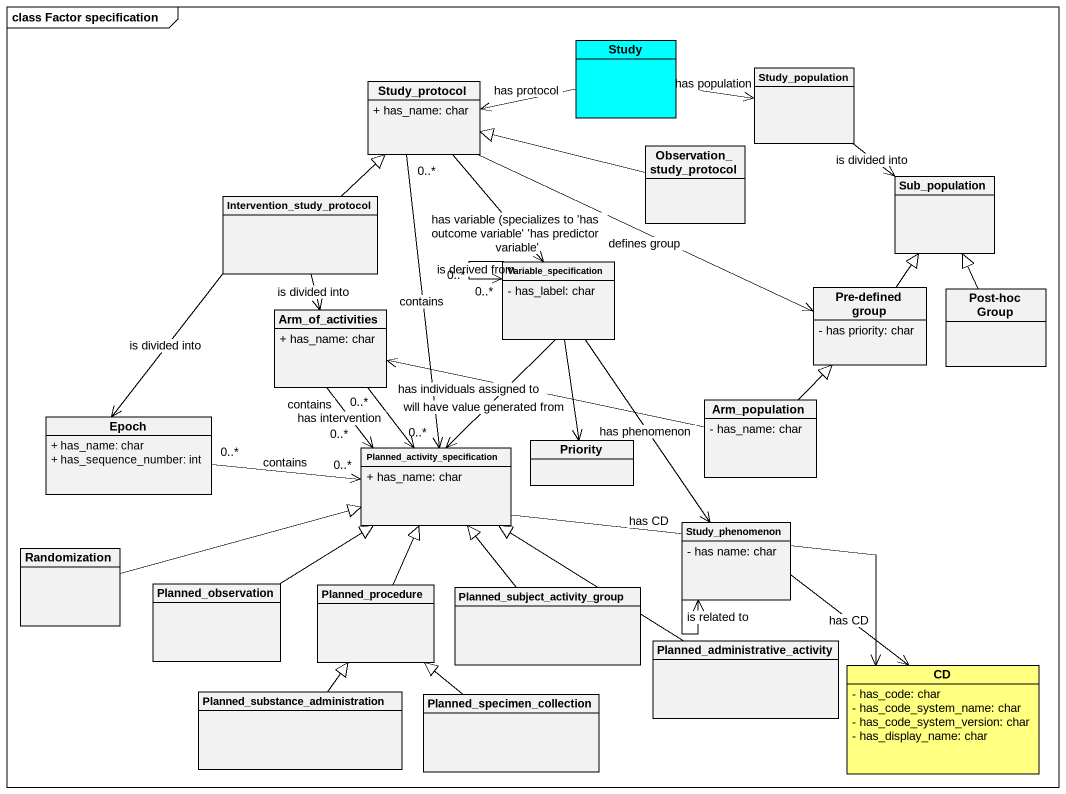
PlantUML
@startuml
mainframe class Factor specification
hide circle
hide empty members
skinparam classAttributeIconSize 0
class Study #00FFFF
class Study_protocol {
  + has_name: char
}
class Study_population
class Observation_study_protocol
class Intervention_study_protocol
class Sub_population
class Variable_specification {
  - has_label: char
}
class Arm_of_activities {
  + has_name: char
}
class "Pre-defined group" as Pre_defined_group {
  - has priority: char
}
class "Post-hoc Group" as Post_hoc_Group
class Arm_population {
  - has_name: char
}
class Epoch {
  + has_name: char
  + has_sequence_number: int
}
class "Planned_activity_specification" as Planned_activity {
  + has_name: char
}
class Priority
class Randomization
class Study_phenomenon {
  - has name: char
}
class Planned_observation
class Planned_procedure
class "Planned_subject_activity_group" as Planned_subject_activity
class "Planned_administrative_activity" as Planned_administrative
class CD #FFFF80 {
  - has_code: char
  - has_code_system_name: char
  - has_code_system_version: char
  - has_display_name: char
}
class "Planned_substance_administration" as Planned_substance
class Planned_specimen_collection
Study -left-> Study_protocol : has protocol
Study -right-> Study_population : has population
Study_protocol --> Variable_specification : has variable (specializes to 'has outcome variable' 'has predictor variable'
Study_protocol -right-> Pre_defined_group : defines group
Study_protocol "0..*" --> "0..*" Planned_activity : contains
Study_population --> Sub_population : is divided into
Observation_study_protocol -left-|> Study_protocol
Intervention_study_protocol -up-|> Study_protocol
Intervention_study_protocol --> Arm_of_activities : is divided into
Intervention_study_protocol --> Epoch : is divided into
Variable_specification "0..*" --> "0..*" Variable_specification : is derived from
Variable_specification --> Planned_activity : will have value generated from
Variable_specification --> Priority
Variable_specification --> Study_phenomenon : has phenomenon
Arm_of_activities --> Planned_activity : has intervention
Arm_of_activities "0..*" --> "0..*" Planned_activity : contains
Pre_defined_group -up-|> Sub_population
Post_hoc_Group -up-|> Sub_population
Arm_population -left-> Arm_of_activities : has individuals assigned to
Arm_population -up-|> Pre_defined_group
Epoch "0..*" -right-> "0..*" Planned_activity : contains
Planned_activity -right-> CD : has CD
Randomization -right-|> Planned_activity
Study_phenomenon --> Study_phenomenon : is related to
Study_phenomenon --> CD : has CD
Planned_observation -up-|> Planned_activity
Planned_procedure -up-|> Planned_activity
Planned_subject_activity -up-|> Planned_activity
Planned_administrative -up-|> Planned_activity
Planned_substance -up-|> Planned_procedure
Planned_specimen_collection -up-|> Planned_procedure
@enduml
